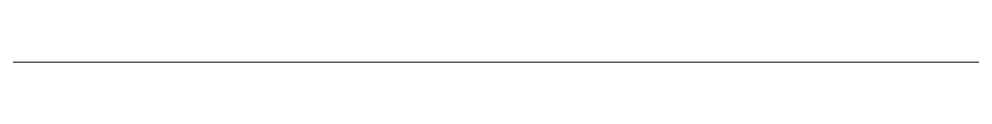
# Model space of a CAD drawing. Header units: inches. Extents: x -4110 to -1807, y 9775 to 11251.
# Drawn here: x -3485.7809 to -3485.7083, y 10023.8644 to 10023.8644 of the extents above; entities that cross this region are included whole.
import ezdxf

# ---------------------------------------------------------------- set-up
doc = ezdxf.new("R2010")
doc.units = ezdxf.units.IN
doc.header["$MEASUREMENT"] = 0
for name, color, linetype, lineweight in [('0-1', 7, 'Continuous', 5), ('0-2', 10, 'Continuous', 18), ('A-DOOR-1', 7, 'Continuous', 9)]:
    doc.layers.add(name, color=color, linetype=linetype, lineweight=lineweight)

# ---------------------------------------------------------------- blocks, each defined once
blk = doc.blocks.new('SLIDING - FLUSH - TRIPLE PANEL - SLIDING - FLUSH - 7-0 x 6-8-3853471-ENLARGED RCP - 3RD FLOOR PLAN - WEST')
at = {"layer": 'A-DOOR-1'}
blk.add_line((44.75, -2.5), (44.75, -3.25), dxfattribs=at)
blk = doc.blocks.new('CTR - 1st Phase - Unit Layouts_rvt-1-ENLARGED RCP - 3RD FLOOR PLAN - WEST')
at = {"layer": '0-2', "rotation": 270}
blk.add_blockref('SLIDING - FLUSH - TRIPLE PANEL - SLIDING - FLUSH - 7-0 x 6-8-3853471-ENLARGED RCP - 3RD FLOOR PLAN - WEST', (-3482.598737, 10068.614396), dxfattribs=at)

msp = doc.modelspace()

# ---------------------------------------------------------------- block references
at = {"layer": '0-1'}
msp.add_blockref('CTR - 1st Phase - Unit Layouts_rvt-1-ENLARGED RCP - 3RD FLOOR PLAN - WEST', (0, 0), dxfattribs=at)

doc.saveas('drawing.dxf')
